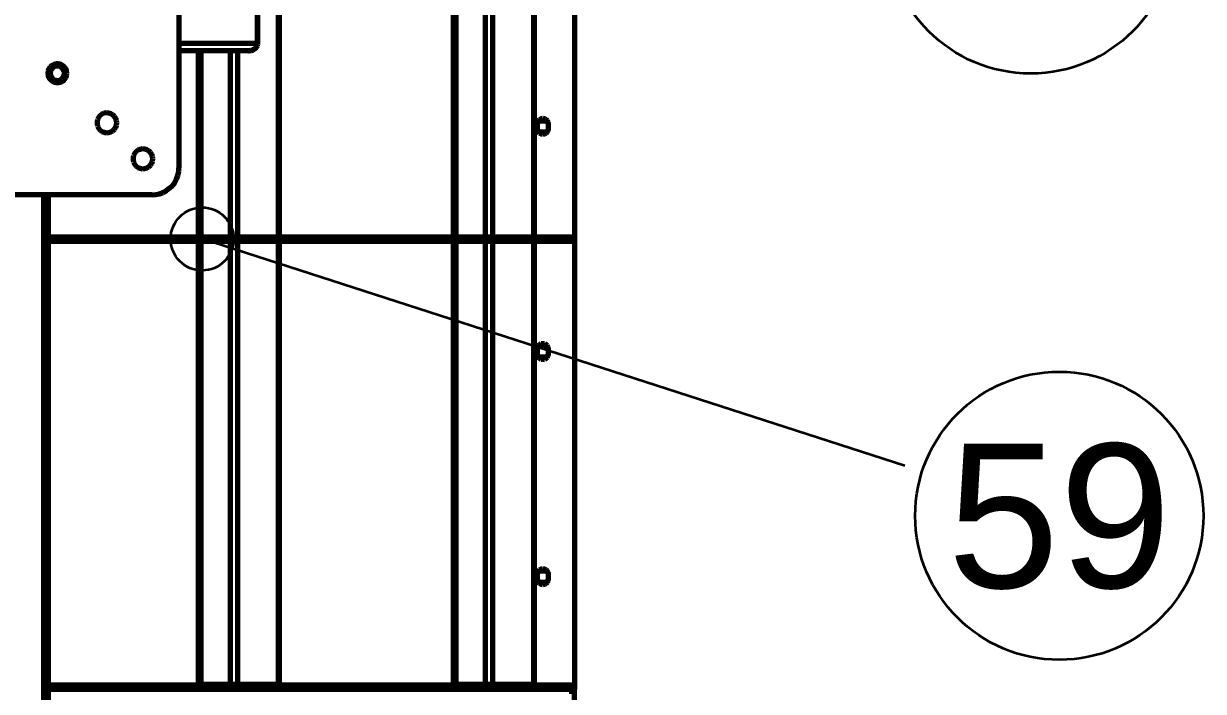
# Model space of a CAD drawing. Header units: millimetres. Extents: x 0 to 594, y 0 to 420.
# Drawn here: x 79.85 to 106.05, y 356.35 to 371.18 of the extents above; entities that cross this region are included whole.
import ezdxf
from ezdxf.enums import TextEntityAlignment as Align

# ---------------------------------------------------------------- set-up
doc = ezdxf.new("R2010")
doc.units = ezdxf.units.MM
doc.styles.add('GOST', font='Arial')

msp = doc.modelspace()

# ---------------------------------------------------------------- linework, layer by layer
at = {"color": 1, "lineweight": 70}
for p, q in [((85.506, 376.29), (85.506, 366.45)), ((85.523, 376.29), (85.523, 366.45)), ((89.391, 376.29), (89.391, 366.45)), ((89.408, 376.29), (89.408, 366.45)), ((89.449, 376.29), (89.449, 366.45)), ((90.1, 376.29), (90.1, 366.45)), ((90.265, 376.29), (90.265, 366.45)), ((91.171, 376.29), (91.171, 366.45)), ((91.189, 376.29), (91.189, 366.45)), ((92.079, 376.4), (92.079, 356.4)), ((83.3, 374.78), (83.3, 367.98)), ((85.044, 370.74), (85.044, 372.02)), ((85.044, 372.02), (85.044, 370.74)), ((85.044, 370.74), (83.3, 370.74)), ((85.024, 370.671), (85.033, 370.688)), ((85.033, 370.688), (85.024, 370.671)), ((85.033, 370.688), (85.039, 370.705)), ((85.039, 370.705), (85.033, 370.688)), ((85.039, 370.705), (85.043, 370.723)), ((85.043, 370.723), (85.039, 370.705)), ((85.043, 370.723), (85.044, 370.74)), ((85.044, 370.74), (85.043, 370.723)), ((84.847, 370.58), (83.3, 370.58)), ((83.725, 370.58), (83.725, 366.45)), ((83.742, 370.58), (83.742, 366.45)), ((83.783, 370.58), (83.783, 366.45)), ((84.435, 370.58), (84.435, 366.45)), ((84.6, 370.58), (84.6, 366.45)), ((84.847, 370.58), (84.869, 370.581)), ((84.869, 370.581), (84.847, 370.58)), ((84.869, 370.581), (84.891, 370.584)), ((84.891, 370.584), (84.869, 370.581)), ((84.891, 370.584), (84.912, 370.589)), ((84.912, 370.589), (84.891, 370.584)), ((84.912, 370.589), (84.932, 370.596)), ((84.932, 370.596), (84.912, 370.589)), ((84.932, 370.596), (84.952, 370.605)), ((84.952, 370.605), (84.932, 370.596)), ((84.952, 370.605), (84.97, 370.615)), ((84.97, 370.615), (84.952, 370.605)), ((84.97, 370.615), (84.986, 370.627)), ((84.986, 370.627), (84.97, 370.615)), ((84.986, 370.627), (85.001, 370.641)), ((85.001, 370.641), (84.986, 370.627)), ((85.001, 370.641), (85.014, 370.655)), ((85.014, 370.655), (85.001, 370.641)), ((85.014, 370.655), (85.024, 370.671)), ((85.024, 370.671), (85.014, 370.655)), ((80.414, 370.178), (80.396, 370.131)), ((80.406, 370.128), (80.423, 370.173)), ((80.443, 370.22), (80.414, 370.178)), ((80.423, 370.173), (80.45, 370.213)), ((80.481, 370.253), (80.443, 370.22)), ((80.463, 370.164), (80.446, 370.124)), ((80.45, 370.213), (80.486, 370.245)), ((80.491, 370.197), (80.463, 370.164)), ((80.526, 370.277), (80.481, 370.253)), ((80.486, 370.245), (80.529, 370.267)), ((80.526, 370.223), (80.491, 370.197)), ((80.575, 370.289), (80.526, 370.277)), ((80.567, 370.237), (80.526, 370.223)), ((80.529, 370.267), (80.576, 370.279)), ((80.611, 370.24), (80.567, 370.237)), ((80.625, 370.289), (80.575, 370.289)), ((80.576, 370.279), (80.624, 370.279)), ((80.654, 370.231), (80.611, 370.24)), ((80.624, 370.279), (80.671, 370.267)), ((80.674, 370.277), (80.625, 370.289)), ((80.692, 370.211), (80.654, 370.231)), ((80.671, 370.267), (80.714, 370.245)), ((80.719, 370.253), (80.674, 370.277)), ((80.724, 370.181), (80.692, 370.211)), ((80.714, 370.245), (80.75, 370.213)), ((80.757, 370.22), (80.719, 370.253)), ((80.747, 370.144), (80.724, 370.181)), ((80.75, 370.213), (80.777, 370.173)), ((80.786, 370.178), (80.757, 370.22)), ((80.777, 370.173), (80.794, 370.128)), ((80.804, 370.131), (80.786, 370.178)), ((80.396, 370.131), (80.39, 370.08)), ((80.39, 370.08), (80.396, 370.03)), ((80.391, 370.066), (80.4, 370.066)), ((80.4, 370.05), (80.395, 370.036)), ((80.396, 370.03), (80.414, 369.983)), ((80.4, 370.08), (80.406, 370.128)), ((80.406, 370.033), (80.4, 370.08)), ((80.4, 370.066), (80.4, 370.05)), ((80.4, 370.016), (80.4, 370.05)), ((80.423, 369.988), (80.406, 370.033)), ((80.414, 369.983), (80.443, 369.941)), ((80.45, 369.948), (80.423, 369.988)), ((80.446, 370.124), (80.44, 370.08)), ((80.44, 370.08), (80.446, 370.037)), ((80.443, 369.941), (80.481, 369.908)), ((80.446, 370.037), (80.463, 369.997)), ((80.486, 369.916), (80.45, 369.948)), ((80.463, 369.997), (80.491, 369.964)), ((80.481, 369.908), (80.526, 369.884)), ((80.529, 369.893), (80.486, 369.916)), ((80.491, 369.964), (80.526, 369.938)), ((80.526, 369.938), (80.567, 369.924)), ((80.576, 369.882), (80.529, 369.893)), ((80.567, 369.924), (80.611, 369.921)), ((80.611, 369.921), (80.654, 369.93)), ((80.671, 369.893), (80.624, 369.882)), ((80.654, 369.93), (80.692, 369.95)), ((80.714, 369.916), (80.671, 369.893)), ((80.674, 369.884), (80.719, 369.908)), ((80.692, 369.95), (80.724, 369.98)), ((80.75, 369.948), (80.714, 369.916)), ((80.719, 369.908), (80.757, 369.941)), ((80.724, 369.98), (80.747, 370.017)), ((80.759, 370.102), (80.747, 370.144)), ((80.747, 370.017), (80.759, 370.059)), ((80.777, 369.988), (80.75, 369.948)), ((80.757, 369.941), (80.786, 369.983)), ((80.759, 370.059), (80.759, 370.102)), ((80.794, 370.033), (80.777, 369.988)), ((80.786, 369.983), (80.804, 370.03)), ((80.794, 370.128), (80.8, 370.08)), ((80.8, 370.08), (80.794, 370.033)), ((80.81, 370.08), (80.804, 370.131)), ((80.804, 370.03), (80.81, 370.08)), ((80.526, 369.884), (80.575, 369.872)), ((80.575, 369.872), (80.625, 369.872)), ((80.624, 369.882), (80.576, 369.882)), ((80.625, 369.872), (80.674, 369.884)), ((81.549, 369.141), (81.516, 369.101)), ((81.59, 369.171), (81.549, 369.141)), ((81.637, 369.191), (81.59, 369.171)), ((81.687, 369.2), (81.637, 369.191)), ((81.738, 369.197), (81.687, 369.2)), ((81.787, 369.182), (81.738, 369.197)), ((81.831, 369.157), (81.787, 369.182)), ((81.869, 369.122), (81.831, 369.157)), ((81.897, 369.079), (81.869, 369.122)), ((81.493, 369.056), (81.481, 369.006)), ((81.481, 369.006), (81.481, 368.955)), ((81.481, 368.955), (81.493, 368.905)), ((81.516, 369.101), (81.493, 369.056)), ((81.493, 368.905), (81.516, 368.86)), ((81.516, 368.86), (81.549, 368.82)), ((81.869, 368.839), (81.897, 368.882)), ((81.914, 369.031), (81.897, 369.079)), ((81.897, 368.882), (81.914, 368.93)), ((81.92, 368.98), (81.914, 369.031)), ((81.914, 368.93), (81.92, 368.98)), ((91.259, 369.004), (91.259, 368.96)), ((91.259, 368.96), (91.265, 368.998)), ((91.259, 368.84), (91.259, 368.96)), ((91.265, 368.803), (91.259, 368.84)), ((91.259, 368.84), (91.259, 368.797)), ((91.265, 368.998), (91.282, 369.031)), ((91.294, 369.018), (91.27, 369.01)), ((91.282, 369.031), (91.308, 369.058)), ((91.319, 369.02), (91.294, 369.018)), ((91.308, 369.058), (91.342, 369.075)), ((91.439, 369.02), (91.319, 369.02)), ((91.342, 369.075), (91.379, 369.08)), ((91.379, 369.08), (91.416, 369.075)), ((91.416, 369.075), (91.449, 369.058)), ((91.464, 369.018), (91.439, 369.02)), ((91.449, 369.058), (91.476, 369.031)), ((91.488, 369.01), (91.464, 369.018)), ((91.476, 369.031), (91.493, 368.998)), ((91.493, 368.998), (91.499, 368.96)), ((91.499, 368.84), (91.493, 368.803)), ((91.499, 368.96), (91.499, 369.004)), ((91.499, 368.96), (91.499, 368.84)), ((91.499, 368.797), (91.499, 368.84)), ((81.549, 368.82), (81.59, 368.79)), ((81.59, 368.79), (81.637, 368.77)), ((81.637, 368.77), (81.687, 368.761)), ((81.687, 368.761), (81.738, 368.764)), ((81.738, 368.764), (81.787, 368.778)), ((81.787, 368.778), (81.831, 368.804)), ((81.831, 368.804), (81.869, 368.839)), ((91.282, 368.77), (91.265, 368.803)), ((91.27, 368.791), (91.294, 368.783)), ((91.308, 368.743), (91.282, 368.77)), ((91.294, 368.783), (91.319, 368.78)), ((91.342, 368.726), (91.308, 368.743)), ((91.319, 368.78), (91.439, 368.78)), ((91.379, 368.72), (91.342, 368.726)), ((91.416, 368.726), (91.379, 368.72)), ((91.449, 368.743), (91.416, 368.726)), ((91.439, 368.78), (91.464, 368.783)), ((91.476, 368.77), (91.449, 368.743)), ((91.464, 368.783), (91.488, 368.791)), ((91.493, 368.803), (91.476, 368.77)), ((82.349, 368.341), (82.316, 368.301)), ((82.39, 368.371), (82.349, 368.341)), ((82.437, 368.391), (82.39, 368.371)), ((82.487, 368.4), (82.437, 368.391)), ((82.538, 368.397), (82.487, 368.4)), ((82.587, 368.382), (82.538, 368.397)), ((82.631, 368.357), (82.587, 368.382)), ((82.669, 368.322), (82.631, 368.357)), ((82.697, 368.279), (82.669, 368.322)), ((82.293, 368.256), (82.281, 368.206)), ((82.281, 368.206), (82.281, 368.155)), ((82.281, 368.155), (82.293, 368.105)), ((82.316, 368.301), (82.293, 368.256)), ((82.293, 368.105), (82.316, 368.06)), ((82.316, 368.06), (82.349, 368.02)), ((82.669, 368.039), (82.697, 368.082)), ((82.714, 368.231), (82.697, 368.279)), ((82.697, 368.082), (82.714, 368.13)), ((82.72, 368.18), (82.714, 368.231)), ((82.714, 368.13), (82.72, 368.18)), ((82.349, 368.02), (82.39, 367.99)), ((82.39, 367.99), (82.437, 367.97)), ((82.437, 367.97), (82.487, 367.961)), ((82.487, 367.961), (82.538, 367.964)), ((82.538, 367.964), (82.587, 367.978)), ((82.587, 367.978), (82.631, 368.004)), ((82.631, 368.004), (82.669, 368.039)), ((83.246, 367.731), (83.276, 367.811)), ((83.276, 367.811), (83.294, 367.895)), ((83.294, 367.895), (83.3, 367.98)), ((83.093, 367.527), (83.153, 367.588)), ((83.153, 367.588), (83.205, 367.656)), ((83.205, 367.656), (83.246, 367.731)), ((82.7, 367.38), (75.9, 367.38)), ((80.3, 330.38), (80.3, 367.38)), ((80.33, 367.38), (80.33, 346.176)), ((80.4, 346.213), (80.4, 367.38)), ((82.7, 367.38), (82.785, 367.387)), ((82.785, 367.387), (82.869, 367.405)), ((82.869, 367.405), (82.949, 367.435)), ((82.949, 367.435), (83.024, 367.476)), ((83.024, 367.476), (83.093, 367.527)), ((80.4, 366.45), (92.053, 366.45)), ((80.4, 366.35), (92.053, 366.35)), ((83.725, 366.35), (83.725, 356.51)), ((83.742, 366.35), (83.742, 356.51)), ((83.783, 366.35), (83.783, 356.51)), ((84.435, 366.35), (84.435, 356.51)), ((84.6, 366.35), (84.6, 356.51)), ((85.506, 366.35), (85.506, 356.51)), ((85.523, 366.35), (85.523, 356.51)), ((89.391, 366.35), (89.391, 356.51)), ((89.408, 366.35), (89.408, 356.51)), ((89.449, 366.35), (89.449, 356.51)), ((90.1, 366.35), (90.1, 356.51)), ((90.265, 366.35), (90.265, 356.51)), ((91.171, 366.35), (91.171, 356.51)), ((91.189, 366.35), (91.189, 356.51)), ((92.053, 366.35), (92.053, 366.45)), ((91.259, 364.004), (91.259, 363.96)), ((91.259, 363.96), (91.265, 363.998)), ((91.259, 363.84), (91.259, 363.96)), ((91.265, 363.998), (91.282, 364.031)), ((91.294, 364.018), (91.27, 364.01)), ((91.282, 364.031), (91.308, 364.058)), ((91.319, 364.02), (91.294, 364.018)), ((91.308, 364.058), (91.342, 364.075)), ((91.439, 364.02), (91.319, 364.02)), ((91.342, 364.075), (91.379, 364.08)), ((91.379, 364.08), (91.416, 364.075)), ((91.416, 364.075), (91.449, 364.058)), ((91.464, 364.018), (91.439, 364.02)), ((91.449, 364.058), (91.476, 364.031)), ((91.488, 364.01), (91.464, 364.018)), ((91.476, 364.031), (91.493, 363.998)), ((91.493, 363.998), (91.499, 363.96)), ((91.499, 363.96), (91.499, 364.004)), ((91.499, 363.96), (91.499, 363.84)), ((91.265, 363.803), (91.259, 363.84)), ((91.259, 363.84), (91.259, 363.797)), ((91.282, 363.77), (91.265, 363.803)), ((91.27, 363.791), (91.294, 363.783)), ((91.308, 363.743), (91.282, 363.77)), ((91.294, 363.783), (91.319, 363.78)), ((91.342, 363.726), (91.308, 363.743)), ((91.319, 363.78), (91.439, 363.78)), ((91.379, 363.72), (91.342, 363.726)), ((91.416, 363.726), (91.379, 363.72)), ((91.449, 363.743), (91.416, 363.726)), ((91.439, 363.78), (91.464, 363.783)), ((91.476, 363.77), (91.449, 363.743)), ((91.464, 363.783), (91.488, 363.791)), ((91.493, 363.803), (91.476, 363.77)), ((91.499, 363.84), (91.493, 363.803)), ((91.499, 363.797), (91.499, 363.84)), ((91.259, 359.004), (91.259, 358.96)), ((91.259, 358.96), (91.265, 358.998)), ((91.259, 358.84), (91.259, 358.96)), ((91.265, 358.998), (91.282, 359.031)), ((91.294, 359.018), (91.27, 359.01)), ((91.282, 359.031), (91.308, 359.058)), ((91.319, 359.02), (91.294, 359.018)), ((91.308, 359.058), (91.342, 359.075)), ((91.439, 359.02), (91.319, 359.02)), ((91.342, 359.075), (91.379, 359.08)), ((91.379, 359.08), (91.416, 359.075)), ((91.416, 359.075), (91.449, 359.058)), ((91.464, 359.018), (91.439, 359.02)), ((91.449, 359.058), (91.476, 359.031)), ((91.488, 359.01), (91.464, 359.018)), ((91.476, 359.031), (91.493, 358.998)), ((91.493, 358.998), (91.499, 358.96)), ((91.499, 358.96), (91.499, 359.004)), ((91.499, 358.96), (91.499, 358.84)), ((91.265, 358.803), (91.259, 358.84)), ((91.259, 358.84), (91.259, 358.797)), ((91.282, 358.77), (91.265, 358.803)), ((91.27, 358.791), (91.294, 358.783)), ((91.308, 358.743), (91.282, 358.77)), ((91.294, 358.783), (91.319, 358.78)), ((91.342, 358.726), (91.308, 358.743)), ((91.319, 358.78), (91.439, 358.78)), ((91.379, 358.72), (91.342, 358.726)), ((91.416, 358.726), (91.379, 358.72)), ((91.449, 358.743), (91.416, 358.726)), ((91.439, 358.78), (91.464, 358.783)), ((91.476, 358.77), (91.449, 358.743)), ((91.464, 358.783), (91.488, 358.791)), ((91.493, 358.803), (91.476, 358.77)), ((91.499, 358.84), (91.493, 358.803)), ((91.499, 358.797), (91.499, 358.84)), ((80.4, 356.5), (92.023, 356.5)), ((80.4, 356.4), (92.023, 356.4)), ((80.4, 356.4), (92.023, 356.4)), ((83.726, 356.51), (83.725, 356.51)), ((83.725, 356.51), (83.725, 356.51)), ((83.725, 356.51), (83.726, 356.51)), ((83.727, 356.51), (83.726, 356.51)), ((83.726, 356.51), (83.726, 356.51)), ((83.726, 356.51), (83.727, 356.51)), ((83.728, 356.51), (83.727, 356.51)), ((83.727, 356.51), (83.727, 356.51)), ((83.727, 356.51), (83.728, 356.51)), ((83.73, 356.51), (83.728, 356.51)), ((83.728, 356.51), (83.73, 356.51)), ((83.731, 356.51), (83.73, 356.51)), ((83.73, 356.51), (83.733, 356.51)), ((83.732, 356.51), (83.731, 356.51)), ((83.734, 356.51), (83.732, 356.51)), ((83.733, 356.51), (83.737, 356.51)), ((83.736, 356.51), (83.734, 356.51)), ((83.738, 356.51), (83.736, 356.51)), ((83.737, 356.51), (83.741, 356.51)), ((83.74, 356.51), (83.738, 356.51)), ((83.742, 356.51), (83.74, 356.51)), ((83.741, 356.51), (83.745, 356.51)), ((83.745, 356.51), (83.751, 356.51)), ((83.751, 356.51), (83.756, 356.51)), ((83.756, 356.51), (83.762, 356.51)), ((83.762, 356.51), (83.769, 356.51)), ((83.769, 356.51), (83.776, 356.51)), ((83.776, 356.51), (83.783, 356.51)), ((83.783, 356.51), (84.435, 356.51)), ((84.435, 356.51), (84.447, 356.51)), ((84.447, 356.51), (84.459, 356.51)), ((84.459, 356.51), (84.472, 356.51)), ((84.472, 356.51), (84.486, 356.51)), ((84.486, 356.51), (84.499, 356.51)), ((84.499, 356.51), (84.512, 356.51)), ((84.512, 356.51), (84.526, 356.51)), ((84.526, 356.51), (84.539, 356.51)), ((84.539, 356.51), (84.551, 356.51)), ((84.551, 356.51), (84.563, 356.51)), ((84.563, 356.51), (84.573, 356.51)), ((84.573, 356.51), (84.583, 356.51)), ((84.583, 356.51), (84.592, 356.51)), ((84.592, 356.51), (84.6, 356.51)), ((84.6, 356.51), (85.506, 356.51)), ((85.506, 356.51), (85.508, 356.51)), ((85.508, 356.51), (85.506, 356.51)), ((85.508, 356.51), (85.51, 356.51)), ((85.51, 356.51), (85.508, 356.51)), ((85.51, 356.51), (85.512, 356.51)), ((85.512, 356.51), (85.51, 356.51)), ((85.512, 356.51), (85.514, 356.51)), ((85.514, 356.51), (85.512, 356.51)), ((85.514, 356.51), (85.516, 356.51)), ((85.516, 356.51), (85.514, 356.51)), ((85.516, 356.51), (85.517, 356.51)), ((85.517, 356.51), (85.516, 356.51)), ((85.517, 356.51), (85.519, 356.51)), ((85.519, 356.51), (85.517, 356.51)), ((85.519, 356.51), (85.52, 356.51)), ((85.52, 356.51), (85.519, 356.51)), ((85.52, 356.51), (85.521, 356.51)), ((85.521, 356.51), (85.52, 356.51)), ((85.521, 356.51), (85.522, 356.51)), ((85.522, 356.51), (85.521, 356.51)), ((85.522, 356.51), (85.522, 356.51)), ((85.522, 356.51), (85.523, 356.51)), ((85.523, 356.51), (85.522, 356.51)), ((85.522, 356.51), (85.522, 356.51)), ((85.523, 356.51), (85.523, 356.51)), ((85.523, 356.51), (85.523, 356.51)), ((85.523, 356.51), (85.523, 356.51)), ((85.523, 356.51), (85.523, 356.51)), ((89.392, 356.51), (89.391, 356.51)), ((89.391, 356.51), (89.391, 356.51)), ((89.391, 356.51), (89.391, 356.51)), ((89.391, 356.51), (89.391, 356.51)), ((89.391, 356.51), (89.391, 356.51)), ((89.391, 356.51), (89.392, 356.51)), ((89.393, 356.51), (89.392, 356.51)), ((89.392, 356.51), (89.394, 356.51)), ((89.394, 356.51), (89.393, 356.51)), ((89.395, 356.51), (89.394, 356.51)), ((89.394, 356.51), (89.396, 356.51)), ((89.396, 356.51), (89.395, 356.51)), ((89.398, 356.51), (89.396, 356.51)), ((89.396, 356.51), (89.399, 356.51)), ((89.399, 356.51), (89.398, 356.51)), ((89.401, 356.51), (89.399, 356.51)), ((89.399, 356.51), (89.402, 356.51)), ((89.403, 356.51), (89.401, 356.51)), ((89.402, 356.51), (89.406, 356.51)), ((89.405, 356.51), (89.403, 356.51)), ((89.408, 356.51), (89.405, 356.51)), ((89.406, 356.51), (89.411, 356.51)), ((89.411, 356.51), (89.416, 356.51)), ((89.416, 356.51), (89.422, 356.51)), ((89.422, 356.51), (89.428, 356.51)), ((89.428, 356.51), (89.434, 356.51)), ((89.434, 356.51), (89.441, 356.51)), ((89.441, 356.51), (89.449, 356.51)), ((89.449, 356.51), (90.1, 356.51)), ((90.1, 356.51), (90.112, 356.51)), ((90.112, 356.51), (90.125, 356.51)), ((90.125, 356.51), (90.138, 356.51)), ((90.138, 356.51), (90.151, 356.51)), ((90.151, 356.51), (90.164, 356.51)), ((90.164, 356.51), (90.178, 356.51)), ((90.178, 356.51), (90.191, 356.51)), ((90.191, 356.51), (90.204, 356.51)), ((90.204, 356.51), (90.216, 356.51)), ((90.216, 356.51), (90.228, 356.51)), ((90.228, 356.51), (90.239, 356.51)), ((90.239, 356.51), (90.249, 356.51)), ((90.249, 356.51), (90.257, 356.51)), ((90.257, 356.51), (90.265, 356.51)), ((90.265, 356.51), (91.171, 356.51)), ((90.31, 356.51), (90.31, 356.5)), ((90.395, 356.51), (90.395, 356.5)), ((91.171, 356.51), (91.174, 356.51)), ((91.174, 356.51), (91.171, 356.51)), ((91.174, 356.51), (91.176, 356.51)), ((91.176, 356.51), (91.174, 356.51)), ((91.176, 356.51), (91.178, 356.51)), ((91.178, 356.51), (91.176, 356.51)), ((91.178, 356.51), (91.18, 356.51)), ((91.18, 356.51), (91.178, 356.51)), ((91.18, 356.51), (91.181, 356.51)), ((91.181, 356.51), (91.18, 356.51)), ((91.181, 356.51), (91.183, 356.51)), ((91.183, 356.51), (91.181, 356.51)), ((91.183, 356.51), (91.184, 356.51)), ((91.184, 356.51), (91.183, 356.51)), ((91.184, 356.51), (91.185, 356.51)), ((91.185, 356.51), (91.184, 356.51)), ((91.185, 356.51), (91.186, 356.51)), ((91.186, 356.51), (91.185, 356.51)), ((91.186, 356.51), (91.187, 356.51)), ((91.187, 356.51), (91.186, 356.51)), ((91.187, 356.51), (91.188, 356.51)), ((91.188, 356.51), (91.187, 356.51)), ((91.188, 356.51), (91.188, 356.51)), ((91.188, 356.51), (91.188, 356.51)), ((91.188, 356.51), (91.189, 356.51)), ((91.189, 356.51), (91.188, 356.51)), ((91.188, 356.51), (91.188, 356.51)), ((91.188, 356.51), (91.188, 356.51)), ((92.023, 356.4), (92.023, 356.5)), ((92.079, 356.4), (92.023, 356.4)), ((92.023, 356.3), (92.023, 356.4)), ((92.079, 356.4), (92.023, 356.4)), ((92.079, 331.4), (92.079, 356.4))]:
    msp.add_line(p, q, dxfattribs=at)
at = {"color": 7, "lineweight": 35}
msp.add_line((99.42, 361.359), (83.814, 366.4), dxfattribs=at)
for centre, radius in [((102.212, 373.274), 3.2), ((83.814, 366.4), 0.7), ((102.846, 360.252), 3.2)]:
    msp.add_circle(centre, radius, dxfattribs=at)

# ---------------------------------------------------------------- texts
at = {"color": 7, "style": 'GOST'}
msp.add_text('59', height=3.2, dxfattribs=at).set_placement((102.846, 360.252), align=Align.MIDDLE)

doc.saveas('drawing.dxf')
